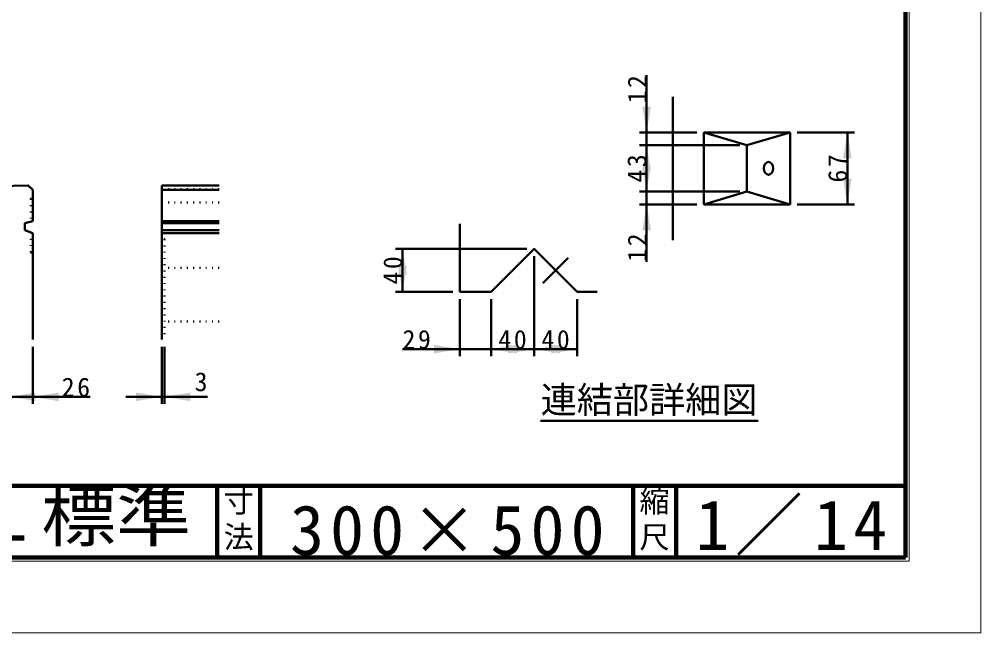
# Model space of a CAD drawing. Units: millimetres, scale not verified, with parts at other scales. Extents: x -2102 to 2102, y -1485 to 1485.
# Drawn here: x 761 to 2102, y -1485 to -629 of the extents above; entities that cross this region are included whole.
import ezdxf
from ezdxf.enums import TextEntityAlignment as Align

# ---------------------------------------------------------------- set-up
doc = ezdxf.new("R2010")
doc.units = ezdxf.units.MM
doc.header["$LTSCALE"] = 5
doc.linetypes.add('DOTTED', pattern=[1.75, 0.25, -1.5])
doc.linetypes.add('LONG_DASHED_DOTTED', pattern=[15.25, 12, -1.5, 0.25, -1.5])
doc.layers.add('0-0_V-nasSTD', color=7, linetype='Continuous', lineweight=35)
doc.layers.add('0-1_0', color=7, linetype='Continuous', lineweight=50)
doc.styles.add('ＭＳ ゴシック', font='')
doc.styles.get('ＭＳ ゴシック').set_extended_font_data('MS Gothic')

msp = doc.modelspace()

# ---------------------------------------------------------------- linework, layer by layer
at = {"layer": '0-0_V-nasSTD', "lineweight": 100}
for p, q in [((1037.5, -1280), (1037.5, -1380)), ((1097.5, -1280), (1097.5, -1380)), ((1617.5, -1280), (1617.5, -1380)), ((1677.5, -1280), (1677.5, -1380)), ((-1997.5, -1380), (1997.5, -1380))]:
    msp.add_line(p, q, dxfattribs=at)
at = {"layer": '0-0_V-nasSTD', "lineweight": 18}
for points in [[(-2102.5, -1485), (-2102.5, 1485), (2102.5, 1485), (2102.5, -1485)], [(-2002.5, -1385), (-2002.5, 1385), (2002.5, 1385), (2002.5, -1385)]]:
    msp.add_lwpolyline(points, close=True, dxfattribs=at)
at = {"layer": '0-0_V-nasSTD', "lineweight": 100}
msp.add_lwpolyline([(1997.5, -1380), (1997.5, 1380), (-1997.5, 1380)], dxfattribs=at)
at = {"layer": '0-0_V-nasSTD'}
for points in [[(1630.444, -750.498), (1636.444, -786.498), (1642.444, -750.498)], [(1910.444, -822.498), (1916.444, -786.498), (1922.444, -822.498)], [(1630.444, -840.498), (1636.444, -804.498), (1642.444, -840.498)], [(1630.444, -832.998), (1636.444, -868.998), (1642.444, -832.998)], [(1910.444, -850.998), (1916.444, -886.998), (1922.444, -850.998)], [(1630.444, -922.998), (1636.444, -886.998), (1642.444, -922.998)], [(1290.025, -985.071), (1296.025, -949.071), (1302.025, -985.071)], [(1290.025, -973.071), (1296.025, -1009.071), (1302.025, -973.071)], [(1340.025, -1095.071), (1340.025, -1083.071), (1376.025, -1089.071)], [(1419.525, -1089.071), (1455.525, -1095.071), (1455.525, -1083.071)], [(1443.525, -1095.071), (1443.525, -1083.071), (1479.525, -1089.071)], [(1479.525, -1089.071), (1515.525, -1095.071), (1515.525, -1083.071)], [(1503.525, -1095.071), (1503.525, -1083.071), (1539.525, -1089.071)], [(747.836, -1155.624), (783.836, -1161.624), (783.836, -1149.624)], [(780.336, -1155.624), (816.336, -1161.624), (816.336, -1149.624)], [(924.336, -1161.624), (924.336, -1149.624), (960.336, -1155.624)], [(964.086, -1155.624), (1000.086, -1161.624), (1000.086, -1149.624)]]:
    msp.add_solid(points, dxfattribs=at)
at = {"layer": '0-1_0'}
for p, q in [((1636.444, -706.498), (1636.444, -786.498)), ((1672.944, -736.748), (1672.944, -936.748)), ((1706.444, -786.498), (1626.444, -786.498)), ((1636.444, -804.498), (1636.444, -786.498)), ((1716.444, -786.498), (1716.444, -886.998)), ((1716.444, -786.498), (1836.444, -786.498)), ((1836.444, -786.498), (1836.444, -886.998)), ((1846.444, -786.498), (1926.444, -786.498)), ((1916.444, -886.998), (1916.444, -786.498)), ((1766.444, -804.498), (1626.444, -804.498)), ((1636.444, -868.998), (1636.444, -804.498)), ((1776.444, -804.498), (1776.444, -868.998)), ((780.336, -910.605), (780.336, -866.874)), ((960.336, -860.624), (1040.336, -860.624)), ((960.336, -860.624), (960.336, -1075.624)), ((960.336, -866.874), (1040.336, -866.874)), ((1766.444, -868.998), (1626.444, -868.998)), ((1636.444, -886.998), (1636.444, -868.998)), ((1706.444, -886.998), (1626.444, -886.998)), ((1636.444, -966.998), (1636.444, -886.998)), ((1716.444, -886.998), (1836.444, -886.998)), ((1846.444, -886.998), (1926.444, -886.998)), ((769.086, -913.124), (780.336, -910.605)), ((960.336, -910.605), (1040.336, -910.605)), ((769.086, -923.124), (769.086, -913.124)), ((769.086, -923.124), (780.336, -927.322)), ((960.336, -913.124), (1040.336, -913.124)), ((960.336, -923.124), (1040.336, -923.124)), ((1376.025, -914.071), (1376.025, -1009.071)), ((780.336, -927.322), (780.336, -1075.624)), ((960.336, -927.322), (1040.336, -927.322)), ((1469.525, -949.071), (1286.025, -949.071)), ((1296.025, -1009.071), (1296.025, -949.071)), ((1479.525, -959.071), (1479.525, -1099.071)), ((1366.025, -1009.071), (1286.025, -1009.071)), ((1376.025, -1009.071), (1419.525, -1009.071)), ((1376.025, -1019.071), (1376.025, -1099.071)), ((1419.525, -1019.071), (1419.525, -1099.071)), ((1539.525, -1009.071), (1567.525, -1009.071)), ((1539.525, -1019.071), (1539.525, -1099.071)), ((780.336, -1085.624), (780.336, -1165.624)), ((960.336, -1085.624), (960.336, -1165.624)), ((964.086, -1085.624), (964.086, -1165.624)), ((1296.025, -1089.071), (1376.025, -1089.071)), ((1376.025, -1089.071), (1419.525, -1089.071)), ((860.336, -1155.624), (780.336, -1155.624)), ((910.336, -1155.624), (960.336, -1155.624)), ((960.336, -1155.624), (964.086, -1155.624)), ((1024.086, -1155.624), (964.086, -1155.624)), ((1488.687, -1189.314), (1792.095, -1189.314))]:
    msp.add_line(p, q, dxfattribs=at)
at = {"layer": '0-1_0', "linetype": 'DOTTED'}
for p, q in [((960.336, -865.624), (1040.336, -865.624)), ((777.461, -879.374), (780.336, -876.499)), ((777.461, -879.374), (777.461, -911.249)), ((1040.336, -884.374), (960.336, -884.374)), ((964.086, -935.624), (960.336, -933.124)), ((964.086, -935.624), (964.086, -1075.624)), ((960.336, -963.124), (964.086, -960.624)), ((960.336, -975.624), (1040.336, -975.624)), ((960.336, -1050.624), (1040.336, -1050.624))]:
    msp.add_line(p, q, dxfattribs=at)
at = {"layer": '0-1_0', "linetype": 'LONG_DASHED_DOTTED'}
msp.add_line((1491.847, -996.748), (1527.203, -961.393), dxfattribs=at)
at = {"layer": '0-1_0', "lineweight": 100}
msp.add_line((-1997.5, -1280), (1997.5, -1280), dxfattribs=at)
at = {"layer": '0-1_0'}
for points in [[(1716.444, -786.498), (1776.444, -804.498), (1836.444, -786.498)], [(549.086, -865.624), (774.086, -860.624), (780.336, -866.874)], [(1716.444, -886.998), (1776.444, -868.998), (1836.444, -886.998)], [(1419.525, -1009.071), (1479.525, -949.071), (1539.525, -1009.071)], [(1419.525, -1089.071), (1479.525, -1089.071), (1539.525, -1089.071)], [(717.836, -1155.624), (720.336, -1155.624), (745.336, -1155.624), (747.836, -1155.624), (780.336, -1155.624)]]:
    msp.add_lwpolyline(points, dxfattribs=at)
at = {"layer": '0-1_0', "linetype": 'DOTTED'}
msp.add_lwpolyline([(777.461, -926.249), (777.461, -954.374), (780.336, -957.249)], dxfattribs=at)
at = {"layer": '0-1_0'}
msp.add_ellipse((1806.444, -836.748), major_axis=(0, 9), ratio=0.707107, dxfattribs=at)

# ---------------------------------------------------------------- texts
at = {"layer": '0-0_V-nasSTD', "style": 'ＭＳ ゴシック'}
for s, height, p in [('3', 26.39, (1006.086, -1155.624)), ('連結部詳細図', 36.95, (1488.687, -1189.314)), ('寸', 30.79, (1046.482, -1326.001)), ('縮', 30.79, (1626.482, -1326.001)), ('法', 30.79, (1046.476, -1375.99)), ('尺', 30.79, (1626.476, -1375.99))]:
    msp.add_text(s, height=height, dxfattribs=at).set_placement(p, align=Align.BOTTOM_LEFT)
at = {"layer": '0-0_V-nasSTD', "style": 'ＭＳ ゴシック', "width": 1.1}
msp.add_text('ユニロードⅡ Ｌ標準', height=69.65, dxfattribs=at).set_placement((8.5, -1377.53), align=Align.BOTTOM_LEFT)
at = {"layer": '0-0_V-nasSTD', "char_height": 26.39, "attachment_point": 7, "rotation": 90, "style": 'ＭＳ ゴシック'}
for s, insert in [('\\T1.2;12', (1636.444, -746.098)), ('\\T1.2;43', (1636.444, -856.548)), ('\\T1.2;67', (1916.444, -856.548)), ('\\T1.2;12', (1636.444, -966.998)), ('\\T1.2;40', (1296.025, -998.871))]:
    msp.add_mtext(s, dxfattribs=dict(at, insert=insert))
at = {"layer": '0-0_V-nasSTD', "attachment_point": 7, "style": 'ＭＳ ゴシック'}
for s, insert, char_height in [('\\T1.2;29', (1296.025, -1089.071), 26.39), ('\\T1.2;40', (1429.725, -1089.071), 26.39), ('\\T1.2;40', (1489.725, -1089.071), 26.39), ('\\T1.2;26', (820.736, -1155.624), 26.39), ('\\T1.16;1／14', (1704.533, -1377.418), 69.65), ('\\T1.18;300×500', (1139.081, -1377.492), 69.65)]:
    msp.add_mtext(s, dxfattribs=dict(at, insert=insert, char_height=char_height))

doc.saveas('drawing.dxf')
